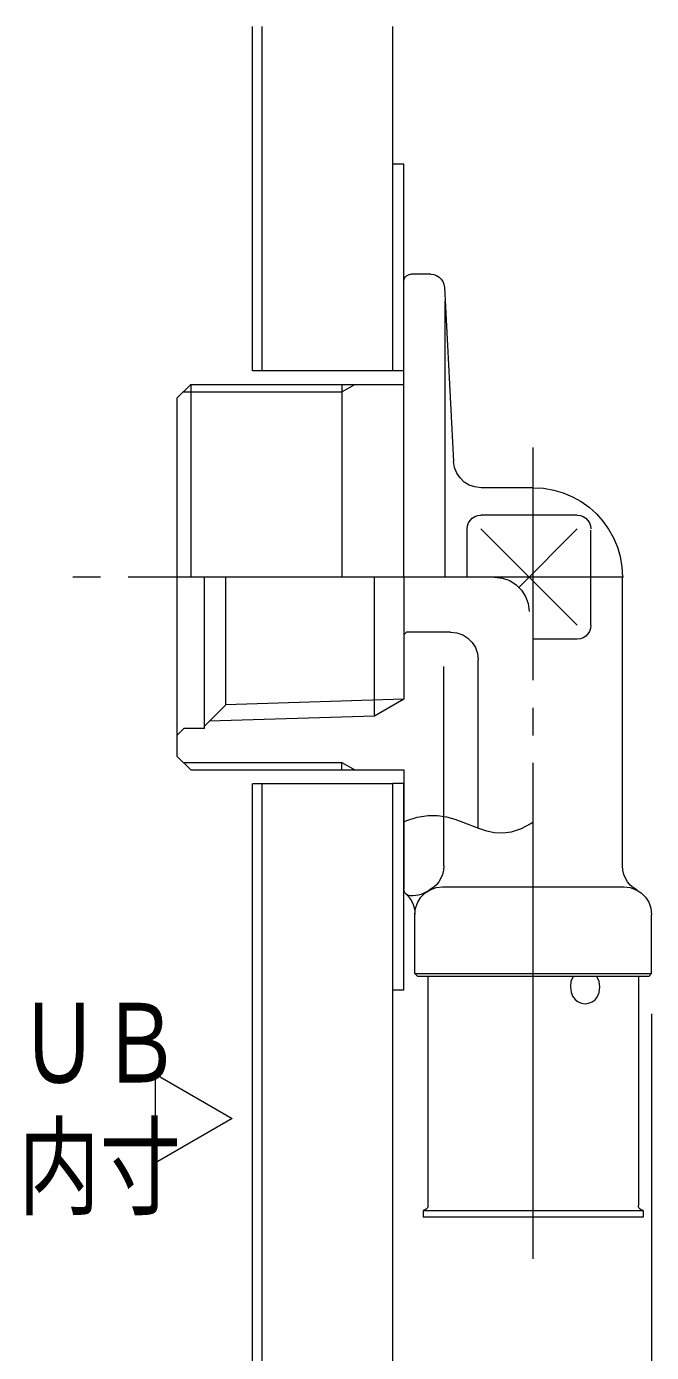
# Model space of a CAD drawing. Units: millimetres on the paper. Extents: x -305 to 305, y -152 to 152.
# Drawn here: x -17.29 to 5.42, y -19.49 to 28.65 of the extents above; entities that cross this region are included whole.
import ezdxf
from ezdxf.enums import TextEntityAlignment as Align

# ---------------------------------------------------------------- set-up
doc = ezdxf.new("R2010")
doc.units = ezdxf.units.MM
doc.linetypes.add('LONG_CHAIN', pattern=[21, 18, -1, 1, -1])
doc.linetypes.add('LONG_DOUBLE_CHAIN', pattern=[21.8, 18, -1, 0.6, -0.6, 0.6, -1])
doc.layers.add('0-1_VIEW0003', color=7, linetype='Continuous', lineweight=9)
doc.styles.add('ＭＳ ゴシック', font='')
doc.styles.get('ＭＳ ゴシック').set_extended_font_data('MS Gothic')

msp = doc.modelspace()

# ---------------------------------------------------------------- linework, layer by layer
at = {"layer": '0-1_VIEW0003'}
for p, q in [((-9.077, 16.157), (-9.077, 28.652)), ((-8.727, 16.157), (-8.727, 28.652)), ((-3.979, 16.157), (-3.979, 28.652)), ((-3.979, 16.158), (-3.979, 23.655)), ((-3.578, 23.655), (-3.979, 23.655)), ((-3.578, 16.158), (-3.578, 23.655)), ((-3.578, 8.662), (-3.578, 19.407)), ((-2.604, 19.656), (-3.329, 19.656)), ((-2.106, 19.183), (-1.774, 12.857)), ((-2.078, 8.662), (-2.078, 18.684)), ((-3.979, 16.157), (-9.077, 16.157)), ((-3.578, 16.158), (-3.979, 16.158)), ((-11.325, 15.659), (-11.825, 15.159)), ((-11.325, 15.659), (-11.325, 8.662)), ((-11.325, 15.659), (-3.578, 15.659)), ((-5.829, 15.388), (-5.359, 15.659)), ((-5.829, 15.659), (-5.829, 8.662)), ((-11.825, 15.159), (-11.825, 2.165)), ((-11.596, 15.388), (-5.829, 15.388)), ((1.119, 11.91), (-0.777, 11.91)), ((2.719, 10.912), (-0.779, 10.912)), ((-1.279, 8.662), (-1.279, 10.412)), ((2.718, 6.913), (-0.781, 10.411)), ((0.604, 8.296), (2.719, 10.412)), ((3.218, 6.913), (3.218, 10.369)), ((-10.826, 3.165), (-10.826, 8.662)), ((-4.643, 3.624), (-4.643, 8.662)), ((-3.578, 8.662), (-3.578, 4.234)), ((-3.578, 8.661), (-3.578, 4.935)), ((4.367, -1.823), (4.367, 8.662)), ((-3.578, 6.563), (-3.479, 6.663)), ((-1.88, 6.663), (-3.479, 6.663)), ((2.719, 6.413), (1.119, 6.413)), ((-0.88, -0.441), (-0.88, 5.664)), ((-10.052, 4.032), (-10.826, 3.257)), ((-11.825, 2.915), (-11.575, 3.165)), ((-10.826, 3.165), (-11.575, 3.165)), ((-11.325, 1.665), (-11.825, 2.165)), ((-11.596, 1.936), (-5.829, 1.936)), ((-11.325, 1.665), (-3.578, 1.665)), ((-3.578, 1.665), (-3.578, -2.659)), ((-3.979, 1.164), (-9.077, 1.164)), ((-9.077, -34.144), (-9.077, 1.164)), ((-8.727, -34.144), (-8.727, 1.164)), ((-3.578, 1.165), (-3.979, 1.165)), ((-3.979, -6.331), (-3.979, 1.165)), ((-3.979, -34.144), (-3.979, 1.164)), ((-3.578, -6.331), (-3.578, 1.165)), ((-3.578, -0.22), (-3.469, -0.175)), ((-2.129, -1.823), (-2.129, -0.018)), ((1.035, -0.276), (1.119, -0.227)), ((-2.18, -2.583), (4.418, -2.583)), ((-3.179, -5.732), (-3.179, -3.582)), ((-3.078, -5.831), (-3.179, -5.732)), ((-3.179, -5.732), (5.418, -5.732)), ((5.317, -5.831), (-3.078, -5.831)), ((-2.705, -5.831), (-2.705, -14.151)), ((2.572, -5.831), (2.489, -6.015)), ((3.519, -6.015), (3.437, -5.831)), ((4.944, -5.831), (4.944, -14.151)), ((-3.578, -6.331), (-3.979, -6.331)), ((5.418, -7.197), (5.418, -43.253)), ((-2.88, -14.327), (-2.88, -14.577)), ((-2.88, -14.327), (5.117, -14.327)), ((5.117, -14.327), (5.117, -14.577)), ((5.117, -14.577), (-2.88, -14.577))]:
    msp.add_line(p, q, dxfattribs=at)
at = {"layer": '0-1_VIEW0003', "linetype": 'LONG_CHAIN'}
for p, q in [((1.119, -16.083), (1.119, 13.369)), ((4.397, 8.662), (-16.443, 8.662))]:
    msp.add_line(p, q, dxfattribs=at)
at = {"layer": '0-1_VIEW0003', "linetype": 'LONG_DOUBLE_CHAIN'}
msp.add_line((-2.129, -0.018), (-2.129, 5.413), dxfattribs=at)
at = {"layer": '0-1_VIEW0003'}
for points in [[(-3.578, 19.407), (-3.572, 19.464), (-3.553, 19.517), (-3.524, 19.563), (-3.485, 19.602), (-3.439, 19.631), (-3.387, 19.65), (-3.329, 19.656)], [(-2.604, 19.656), (-2.494, 19.644), (-2.392, 19.609), (-2.301, 19.554), (-2.224, 19.481), (-2.164, 19.393), (-2.124, 19.293), (-2.106, 19.183)], [(-0.777, 11.91), (-0.998, 11.935), (-1.202, 12.005), (-1.384, 12.116), (-1.537, 12.262), (-1.658, 12.438), (-1.739, 12.638), (-1.775, 12.857)], [(1.119, 11.91), (1.493, 11.889), (1.863, 11.825), (2.212, 11.722), (2.547, 11.58), (2.859, 11.405), (3.15, 11.197), (3.415, 10.959), (3.653, 10.694), (3.861, 10.402), (4.036, 10.09), (4.178, 9.756), (4.281, 9.407), (4.345, 9.037), (4.367, 8.662)], [(-1.279, 10.412), (-1.266, 10.526), (-1.229, 10.631), (-1.17, 10.724), (-1.093, 10.802), (-1, 10.861), (-0.895, 10.899), (-0.781, 10.912)], [(2.718, 10.912), (2.833, 10.899), (2.938, 10.861), (3.031, 10.802), (3.108, 10.724), (3.167, 10.631), (3.205, 10.526), (3.218, 10.412)], [(-3.578, 4.234), (-10.052, 4.032), (-10.052, 8.662)], [(3.218, 6.913), (3.205, 6.799), (3.167, 6.693), (3.108, 6.601), (3.031, 6.523), (2.938, 6.464), (2.833, 6.426), (2.718, 6.413)], [(-1.88, 6.664), (-1.651, 6.637), (-1.44, 6.562), (-1.254, 6.444), (-1.1, 6.289), (-0.982, 6.103), (-0.906, 5.893), (-0.88, 5.664)], [(-3.578, 4.234), (-4.643, 3.62), (-10.65, 3.431)], [(-5.829, 1.665), (-5.829, 1.936), (-5.359, 1.665)], [(-3.469, -0.175), (-3.091, -0.049), (-2.698, 0.015), (-2.363, 0.012), (-2.032, -0.038), (-1.729, -0.121), (-1.434, -0.228), (-0.867, -0.451), (-0.583, -0.542), (-0.292, -0.603), (0.02, -0.618), (0.33, -0.579), (0.695, -0.458), (1.035, -0.276)], [(-2.129, -1.823), (-2.141, -1.978), (-2.177, -2.127), (-2.234, -2.268), (-2.312, -2.399), (-2.409, -2.516), (-2.524, -2.618), (-2.655, -2.703)], [(4.893, -2.703), (4.762, -2.618), (4.647, -2.516), (4.55, -2.399), (4.472, -2.268), (4.414, -2.127), (4.379, -1.978), (4.367, -1.823)], [(-3.347, -2.908), (-3.401, -2.898), (-3.45, -2.878), (-3.493, -2.848), (-3.528, -2.81), (-3.555, -2.764), (-3.572, -2.714), (-3.578, -2.659)], [(-3.507, -2.835), (-3.423, -2.921), (-3.351, -3.015), (-3.29, -3.117), (-3.242, -3.225), (-3.207, -3.338), (-3.186, -3.455), (-3.179, -3.574)], [(-2.677, -2.711), (-2.762, -2.768), (-2.852, -2.816), (-2.946, -2.854), (-3.043, -2.883), (-3.143, -2.901), (-3.244, -2.91), (-3.347, -2.908)], [(-3.179, -3.582), (-3.152, -3.353), (-3.077, -3.143), (-2.96, -2.957), (-2.805, -2.802), (-2.62, -2.684), (-2.409, -2.609), (-2.18, -2.583)], [(4.418, -2.583), (4.646, -2.609), (4.857, -2.684), (5.042, -2.802), (5.197, -2.957), (5.316, -3.143), (5.391, -3.353), (5.418, -3.582)], [(5.317, -5.831), (5.418, -5.732), (5.418, -3.582)], [(2.489, -6.015), (2.469, -6.212), (2.493, -6.409), (2.55, -6.551), (2.64, -6.673), (2.748, -6.755), (2.873, -6.807), (3.003, -6.825), (3.134, -6.809), (3.259, -6.759), (3.367, -6.679), (3.458, -6.557), (3.514, -6.414), (3.539, -6.215), (3.519, -6.015)], [(-2.705, -14.151), (-2.709, -14.192), (-2.723, -14.229), (-2.743, -14.261), (-2.77, -14.288), (-2.802, -14.309), (-2.839, -14.322), (-2.88, -14.327)], [(5.117, -14.327), (5.077, -14.322), (5.04, -14.309), (5.008, -14.288), (4.981, -14.261), (4.961, -14.229), (4.948, -14.192), (4.944, -14.151)]]:
    msp.add_lwpolyline(points, dxfattribs=at)
at = {"layer": '0-1_VIEW0003', "linetype": 'LONG_CHAIN'}
msp.add_lwpolyline([(-0.281, 8.662), (0.006, 8.629), (0.269, 8.535), (0.501, 8.388), (0.694, 8.194), (0.842, 7.962), (0.936, 7.7), (0.969, 7.413)], dxfattribs=at)
at = {"layer": '0-1_VIEW0003'}
msp.add_lwpolyline([(-12.605, -12.595), (-12.605, -9.383), (-9.824, -10.989)], close=True, dxfattribs=at)

# ---------------------------------------------------------------- texts
at = {"layer": '0-1_VIEW0003', "style": 'ＭＳ ゴシック', "width": 0.75}
for s, p in [('ＵＢ', (-17.585, -10.552)), ('内寸', (-17.585, -15.048))]:
    msp.add_text(s, height=2.889, dxfattribs=at).set_placement(p, align=Align.BOTTOM_LEFT)

doc.saveas('drawing.dxf')
